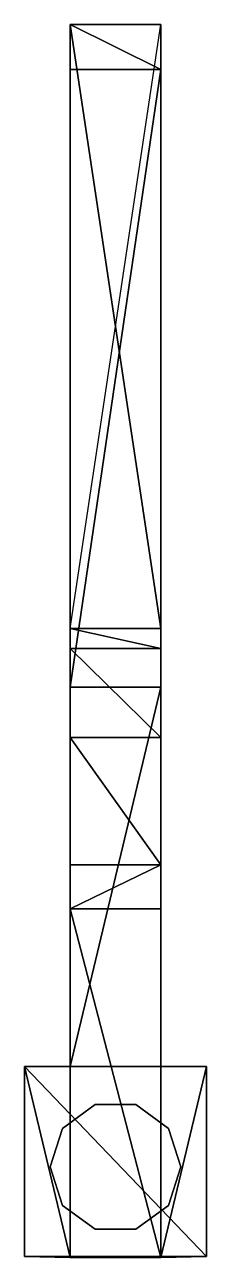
# Model space of a CAD drawing. Extents: x -415 to 5, y -63 to 73.
# Drawn here: x -415 to -395, y -62.7 to 72.9 of the extents above.
import ezdxf

# ---------------------------------------------------------------- set-up
doc = ezdxf.new("R2010")
doc.units = 0
doc.layers.add('ACESSORIO', color=253, linetype='CONTINUOUS')
doc.layers.add('ACESSORIO_DET', color=250, linetype='CONTINUOUS')

msp = doc.modelspace()

# ---------------------------------------------------------------- linework, layer by layer
at = {"layer": 'ACESSORIO'}
for points in [[(-407.224922, -45.91885, 366.0398), (-407.224922, -45.91885, 46.0398), (-410.824922, -48.53441, 366.0398), (-407.224922, -45.91885, 366.0398)], [(-410.824922, -48.53441, 366.0398), (-407.224922, -45.91885, 46.0398), (-410.824922, -48.53441, 46.0398), (-410.824922, -48.53441, 366.0398)], [(-402.77508, -45.91885, 366.0398), (-402.77508, -45.91885, 46.0398), (-407.224922, -45.91885, 366.0398), (-402.77508, -45.91885, 366.0398)], [(-407.224922, -45.91885, 366.0398), (-402.77508, -45.91885, 46.0398), (-407.224922, -45.91885, 46.0398), (-407.224922, -45.91885, 366.0398)], [(-399.17508, -48.53441, 366.0398), (-399.17508, -48.53441, 46.0398), (-402.77508, -45.91885, 366.0398), (-399.17508, -48.53441, 366.0398)], [(-402.77508, -45.91885, 366.0398), (-399.17508, -48.53441, 46.0398), (-402.77508, -45.91885, 46.0398), (-402.77508, -45.91885, 366.0398)], [(-410.824922, -48.53441, 366.0398), (-410.824922, -48.53441, 46.0398), (-412.2, -52.76646, 366.0398), (-410.824922, -48.53441, 366.0398)], [(-412.2, -52.76646, 366.0398), (-410.824922, -48.53441, 46.0398), (-412.2, -52.76646, 46.0398), (-412.2, -52.76646, 366.0398)], [(-397.8, -52.76646, 366.0398), (-397.8, -52.76646, 46.0398), (-399.17508, -48.53441, 366.0398), (-397.8, -52.76646, 366.0398)], [(-399.17508, -48.53441, 366.0398), (-397.8, -52.76646, 46.0398), (-399.17508, -48.53441, 46.0398), (-399.17508, -48.53441, 366.0398)], [(-412.2, -52.76646, 366.0398), (-412.2, -52.76646, 46.0398), (-410.824922, -56.99851, 366.0398), (-412.2, -52.76646, 366.0398)], [(-410.824922, -56.99851, 366.0398), (-412.2, -52.76646, 46.0398), (-410.824922, -56.99851, 46.0398), (-410.824922, -56.99851, 366.0398)], [(-399.17508, -56.99851, 366.0398), (-399.17508, -56.99851, 46.0398), (-397.8, -52.76646, 366.0398), (-399.17508, -56.99851, 366.0398)], [(-397.8, -52.76646, 366.0398), (-399.17508, -56.99851, 46.0398), (-397.8, -52.76646, 46.0398), (-397.8, -52.76646, 366.0398)], [(-410.824922, -56.99851, 366.0398), (-410.824922, -56.99851, 46.0398), (-407.224922, -59.61406, 366.0398), (-410.824922, -56.99851, 366.0398)], [(-407.224922, -59.61406, 366.0398), (-410.824922, -56.99851, 46.0398), (-407.224922, -59.61406, 46.0398), (-407.224922, -59.61406, 366.0398)], [(-402.77508, -59.61406, 366.0398), (-402.77508, -59.61406, 46.0398), (-399.17508, -56.99851, 366.0398), (-402.77508, -59.61406, 366.0398)], [(-399.17508, -56.99851, 366.0398), (-402.77508, -59.61406, 46.0398), (-399.17508, -56.99851, 46.0398), (-399.17508, -56.99851, 366.0398)], [(-407.224922, -59.61406, 366.0398), (-407.224922, -59.61406, 46.0398), (-402.77508, -59.61406, 366.0398), (-407.224922, -59.61406, 366.0398)], [(-402.77508, -59.61406, 366.0398), (-407.224922, -59.61406, 46.0398), (-402.77508, -59.61406, 46.0398), (-402.77508, -59.61406, 366.0398)]]:
    msp.add_3dface(points, dxfattribs=at)
at = {"layer": 'ACESSORIO_DET'}
for points in [[(-410, 72.88814, -32.0968), (-410, 6.46074, -49.8959), (-400, 72.88814, -32.0968), (-410, 72.88814, -32.0968)], [(-410, 6.46074, -49.8959), (-400, 72.88814, -32.0968), (-400, 6.46074, -49.8959), (-410, 6.46074, -49.8959)], [(-410, 67.95894, -15.4432), (-400, 67.95894, -15.4432), (-410, 72.88814, -32.0968), (-410, 67.95894, -15.4432)], [(-410, 72.88814, -32.0968), (-400, 67.95894, -15.4432), (-400, 72.88814, -32.0968), (-410, 72.88814, -32.0968)], [(-410, 72.88814, -32.0968), (-410, 6.46074, -49.8959), (-410, 4.25349, -43.3868), (-410, 72.88814, -32.0968)], [(-410, 72.88814, -32.0968), (-410, 4.25349, -43.3868), (-410, 67.95894, -15.4432), (-410, 72.88814, -32.0968)], [(-410, 72.88814, -32.0968), (-400, 72.88814, -32.0968), (-400, 6.46074, -49.8959), (-410, 72.88814, -32.0968)], [(-410, 72.88814, -32.0968), (-400, 6.46074, -49.8959), (-410, 6.46074, -49.8959), (-410, 72.88814, -32.0968)], [(-400, 72.88814, -32.0968), (-410, 72.88814, -32.0968), (-400, 67.95894, -15.4432), (-400, 72.88814, -32.0968)], [(-400, 67.95894, -15.4432), (-410, 72.88814, -32.0968), (-410, 67.95894, -15.4432), (-400, 67.95894, -15.4432)], [(-400, 6.46074, -49.8959), (-400, 72.88814, -32.0968), (-400, 4.25349, -43.3868), (-400, 6.46074, -49.8959)], [(-400, 4.25349, -43.3868), (-400, 72.88814, -32.0968), (-400, 67.95894, -15.4432), (-400, 4.25349, -43.3868)], [(-410, 0), (-400, 0), (-400, 67.95894, -15.4432), (-410, 0)], [(-410, 0), (-400, 67.95894, -15.4432), (-410, 67.95894, -15.4432), (-410, 0)], [(-410, 4.25349, -43.3868), (-410, -5.53896, -43.62), (-410, 67.95894, -15.4432), (-410, 4.25349, -43.3868)], [(-410, 67.95894, -15.4432), (-410, -5.53896, -43.62), (-410, 0), (-410, 67.95894, -15.4432)], [(-400, -5.53896, -43.62), (-400, 4.25349, -43.3868), (-400, 67.95894, -15.4432), (-400, -5.53896, -43.62)], [(-400, -5.53896, -43.62), (-400, 67.95894, -15.4432), (-400, 0), (-400, -5.53896, -43.62)], [(-400, 6.46074, -49.8959), (-400, 4.25349, -43.3868), (-410, 6.46074, -49.8959), (-400, 6.46074, -49.8959)], [(-410, 6.46074, -49.8959), (-400, 4.25349, -43.3868), (-410, 4.25349, -43.3868), (-410, 6.46074, -49.8959)], [(-410, 4.25349, -43.3868), (-410, 6.46074, -49.8959), (-400, 4.25349, -43.3868), (-410, 4.25349, -43.3868)], [(-400, 4.25349, -43.3868), (-410, 6.46074, -49.8959), (-400, 6.46074, -49.8959), (-400, 4.25349, -43.3868)], [(-400, 4.25349, -43.3868), (-400, -5.53896, -43.62), (-410, 4.25349, -43.3868), (-400, 4.25349, -43.3868)], [(-410, 4.25349, -43.3868), (-400, -5.53896, -43.62), (-410, -5.53896, -43.62), (-410, 4.25349, -43.3868)], [(-410, 4.25349, -43.3868), (-400, 4.25349, -43.3868), (-400, -5.53896, -43.62), (-410, 4.25349, -43.3868)], [(-410, 4.25349, -43.3868), (-400, -5.53896, -43.62), (-410, -5.53896, -43.62), (-410, 4.25349, -43.3868)], [(-410, -5.53896, -43.62), (-410, -24.38825, -14.0432), (-410, 0), (-410, -5.53896, -43.62)], [(-410, -24.38825, -14.0432), (-410, -41.74271, 29.4655), (-410, 0), (-410, -24.38825, -14.0432)], [(-400, -41.74271, 29.4655), (-400, 0), (-410, -41.74271, 29.4655), (-400, -41.74271, 29.4655)], [(-410, -41.74271, 29.4655), (-400, 0), (-410, 0), (-410, -41.74271, 29.4655)], [(-400, -24.38825, -14.0432), (-400, -5.53896, -43.62), (-400, 0), (-400, -24.38825, -14.0432)], [(-400, -41.74271, 29.4655), (-400, -24.38825, -14.0432), (-400, 0), (-400, -41.74271, 29.4655)], [(-410, -5.53896, -43.62), (-410, -19.52619, -27.8496), (-410, -24.38825, -14.0432), (-410, -5.53896, -43.62)], [(-400, -5.53896, -43.62), (-400, -19.52619, -27.8496), (-410, -5.53896, -43.62), (-400, -5.53896, -43.62)], [(-410, -5.53896, -43.62), (-400, -19.52619, -27.8496), (-410, -19.52619, -27.8496), (-410, -5.53896, -43.62)], [(-400, -19.52619, -27.8496), (-400, -5.53896, -43.62), (-400, -24.38825, -14.0432), (-400, -19.52619, -27.8496)], [(-400, -24.38825, -14.0432), (-410, -24.38825, -14.0432), (-400, -19.52619, -27.8496), (-400, -24.38825, -14.0432)], [(-400, -19.52619, -27.8496), (-410, -24.38825, -14.0432), (-410, -19.52619, -27.8496), (-400, -19.52619, -27.8496)], [(-410, -24.38825, -14.0432), (-410, -62.71947, 13.0141), (-410, -41.74271, 29.4655), (-410, -24.38825, -14.0432)], [(-400, -62.71947, 13.0141), (-410, -62.71947, 13.0141), (-410, -24.38825, -14.0432), (-400, -62.71947, 13.0141)], [(-400, -62.71947, 13.0141), (-410, -24.38825, -14.0432), (-400, -24.38825, -14.0432), (-400, -62.71947, 13.0141)], [(-400, -62.71947, 13.0141), (-400, -24.38825, -14.0432), (-400, -41.74271, 29.4655), (-400, -62.71947, 13.0141)], [(-395, -41.74271, 46.0398), (-415, -41.74271, 46.0398), (-395, -62.61406, 46.0398), (-395, -41.74271, 46.0398)], [(-395, -62.61406, 46.0398), (-415, -41.74271, 46.0398), (-415, -62.61406, 46.0398), (-395, -62.61406, 46.0398)], [(-410, -62.71947, 13.0141), (-415, -62.61406, 46.0398), (-415, -41.74271, 46.0398), (-410, -62.71947, 13.0141)], [(-410, -62.71947, 13.0141), (-415, -41.74271, 46.0398), (-410, -41.74271, 29.4655), (-410, -62.71947, 13.0141)], [(-415, -41.74271, 46.0398), (-395, -41.74271, 46.0398), (-400, -41.74271, 29.4655), (-415, -41.74271, 46.0398)], [(-415, -41.74271, 46.0398), (-400, -41.74271, 29.4655), (-410, -41.74271, 29.4655), (-415, -41.74271, 46.0398)], [(-395, -62.61406, 46.0398), (-400, -62.71947, 13.0141), (-395, -41.74271, 46.0398), (-395, -62.61406, 46.0398)], [(-395, -41.74271, 46.0398), (-400, -62.71947, 13.0141), (-400, -41.74271, 29.4655), (-395, -41.74271, 46.0398)], [(-395, -62.61406, 46.0398), (-415, -62.61406, 46.0398), (-400, -62.71947, 13.0141), (-395, -62.61406, 46.0398)], [(-400, -62.71947, 13.0141), (-415, -62.61406, 46.0398), (-410, -62.71947, 13.0141), (-400, -62.71947, 13.0141)]]:
    msp.add_3dface(points, dxfattribs=at)

doc.saveas('drawing.dxf')
